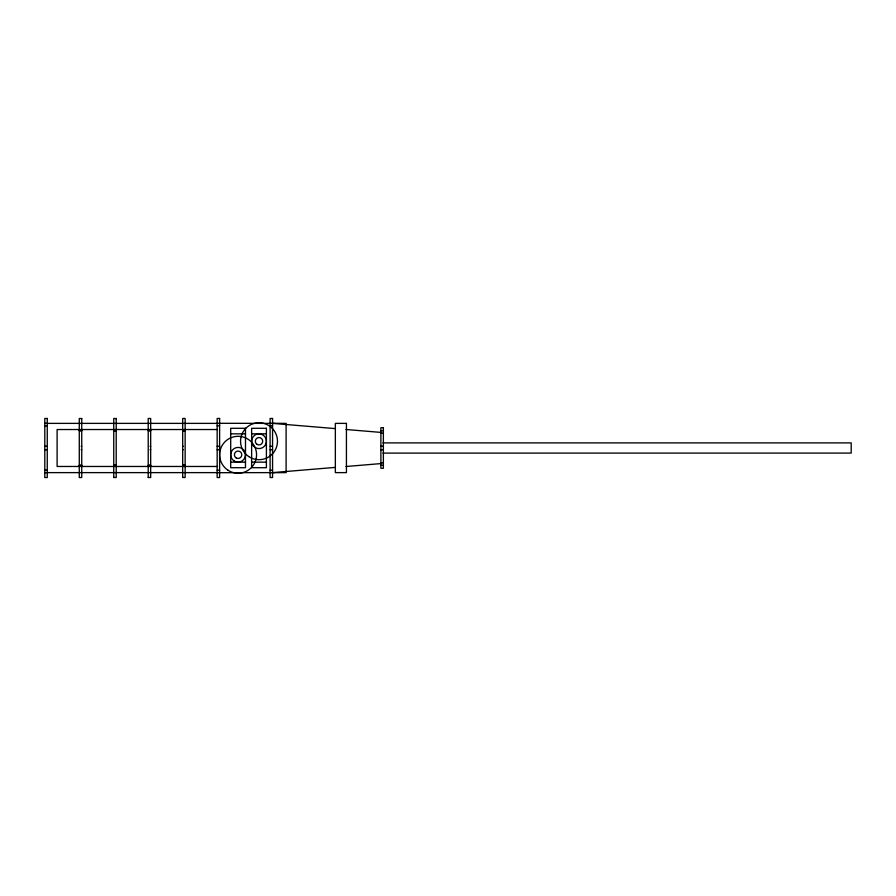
<?xml version="1.0" encoding="UTF-8"?>
<svg xmlns="http://www.w3.org/2000/svg" width="896" height="896" viewBox="0 0 896 896"><rect width="100%" height="100%" fill="white"/><g stroke="black" fill="none" stroke-linecap="round" stroke-linejoin="round"><path stroke-width="1.34" d="M272.563 472.618L334.891 467.432M345.968 466.502L380.598 463.624M81.738 418.566L79.274 418.466L79.274 477.534L81.738 477.534L81.738 418.466M116.211 418.566L113.747 418.466L113.747 477.534M44.8 423.293L47.264 423.293M47.6 423.382L216.664 423.382M217.157 423.293L269.763 423.382M270.099 423.293L286.104 423.382L286.104 472.618L270.099 472.707M44.8 425.813L47.264 425.813M217.157 425.813L219.621 425.813M270.099 425.813L272.563 425.813M217.157 429.531L57.109 429.531L57.109 466.469L217.157 466.469M79.274 430.606L81.738 430.606M113.747 430.606L116.211 430.606M148.221 430.606L150.674 430.606M182.683 430.606L185.147 430.606M380.901 430.674L383.365 430.674M79.274 430.763L81.738 430.763M113.747 430.763L116.211 430.763M148.221 430.763L150.674 430.763M182.683 430.763L185.147 430.763M380.901 433.216L383.365 433.216M230.698 433.843L245.482 433.843M251.63 433.843L266.403 433.843M382.973 442.893L851.2 442.893L851.2 453.085L382.973 453.107M44.8 446.253L47.264 446.253M81.122 446.253L81.738 446.253M150.058 446.253L150.674 446.253M182.683 446.253L183.299 446.253M217.157 446.253L219.621 446.253M270.099 446.253L272.563 446.253M380.901 446.253L383.365 446.253M44.8 449.747L47.264 449.747M81.122 449.747L81.738 449.747M150.058 449.747L150.674 449.747M182.683 449.747L183.299 449.747M217.157 449.747L219.621 449.747M270.099 449.747L272.563 449.747M380.901 449.747L383.365 449.747M230.698 462.157L245.482 462.157M251.63 462.157L266.403 462.157M380.901 462.784L383.365 462.784M79.274 465.237L81.738 465.237M113.747 465.237L116.211 465.237M148.221 465.237L150.674 465.237M182.683 465.237L185.147 465.237M79.274 465.394L81.738 465.394M113.747 465.394L116.211 465.394M148.221 465.394L150.674 465.394M182.683 465.394L185.147 465.394M380.901 465.326L383.365 465.326M44.8 470.187L47.264 470.187M217.157 470.187L219.621 470.187M270.099 470.187L272.563 470.187M44.8 472.707L47.264 472.707M47.6 472.618L216.664 472.618M217.157 472.707L269.763 472.618M113.747 477.434L116.211 477.534L116.211 418.466M148.221 477.434L150.674 477.534L150.674 418.466L148.221 418.466L148.221 477.534M182.683 477.434L185.147 477.534L185.147 418.466L182.683 418.466L182.683 477.534M272.563 423.382L334.891 428.568M345.968 429.498L380.598 432.376M47.264 418.466L44.8 418.466L44.8 477.534L47.264 477.534L47.264 418.466M219.621 418.466L217.157 418.466L217.157 477.534L219.621 477.534L219.621 418.466M272.563 418.466L270.099 418.466L270.099 477.534L272.563 477.534L272.563 418.466M346.427 423.382L335.35 423.382L335.35 472.618L346.427 472.618L346.427 423.382M383.365 427.706L380.901 427.706L380.901 468.294L383.365 468.294L383.365 427.706M245.482 428.299L230.698 428.299L230.698 467.701L245.482 467.701L245.482 428.299M266.403 428.299L251.63 428.299L251.63 467.701L266.403 467.701L266.403 428.299M248.674 456.523A18.469 18.469 0 0 0 277.435 442.546A18.469 18.469 0 0 0 250.947 424.614A18.469 18.469 0 0 0 248.674 456.523M257.174 444.427A3.696 3.696 0 0 0 262.707 441.224A3.696 3.696 0 0 0 257.174 438.032A3.696 3.696 0 0 0 257.174 444.427M255.326 447.63A7.392 7.392 0 0 0 266.403 441.224A7.392 7.392 0 0 0 255.326 434.829A7.392 7.392 0 0 0 255.326 447.63M227.741 470.064A18.469 18.469 0 0 0 256.514 456.086A18.469 18.469 0 0 0 230.026 438.155A18.469 18.469 0 0 0 227.741 470.064M236.242 457.968A3.696 3.696 0 0 0 241.786 454.776A3.696 3.696 0 0 0 236.242 451.573A3.696 3.696 0 0 0 236.242 457.968M234.394 461.171A7.392 7.392 0 0 0 245.482 454.776A7.392 7.392 0 0 0 234.394 448.37A7.392 7.392 0 0 0 234.394 461.171"/></g></svg>
